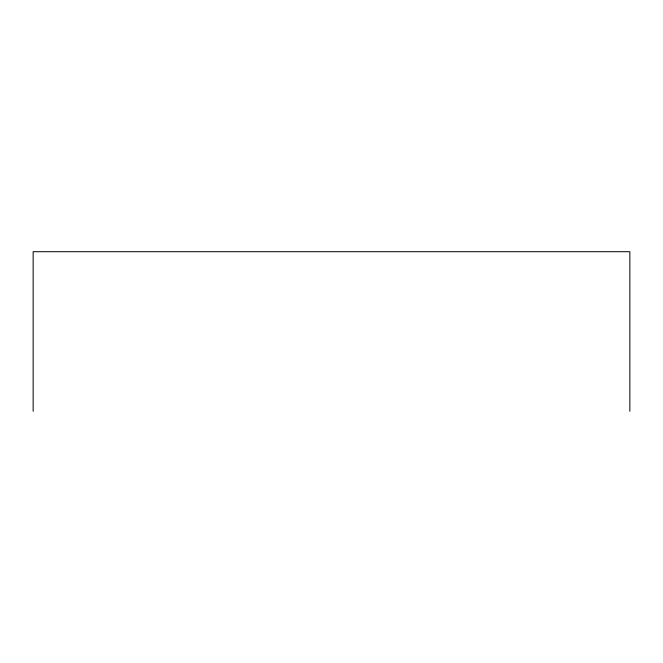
<?xml version="1.0" encoding="UTF-8"?>
<svg xmlns="http://www.w3.org/2000/svg" width="663" height="663" viewBox="0 0 663 663"><rect width="100%" height="100%" fill="white"/><g stroke="black" fill="none" stroke-linecap="round" stroke-linejoin="round"><path stroke-width="0.99" d="M629.85 411.292L629.85 251.708L33.15 251.708L33.15 411.292"/></g></svg>
